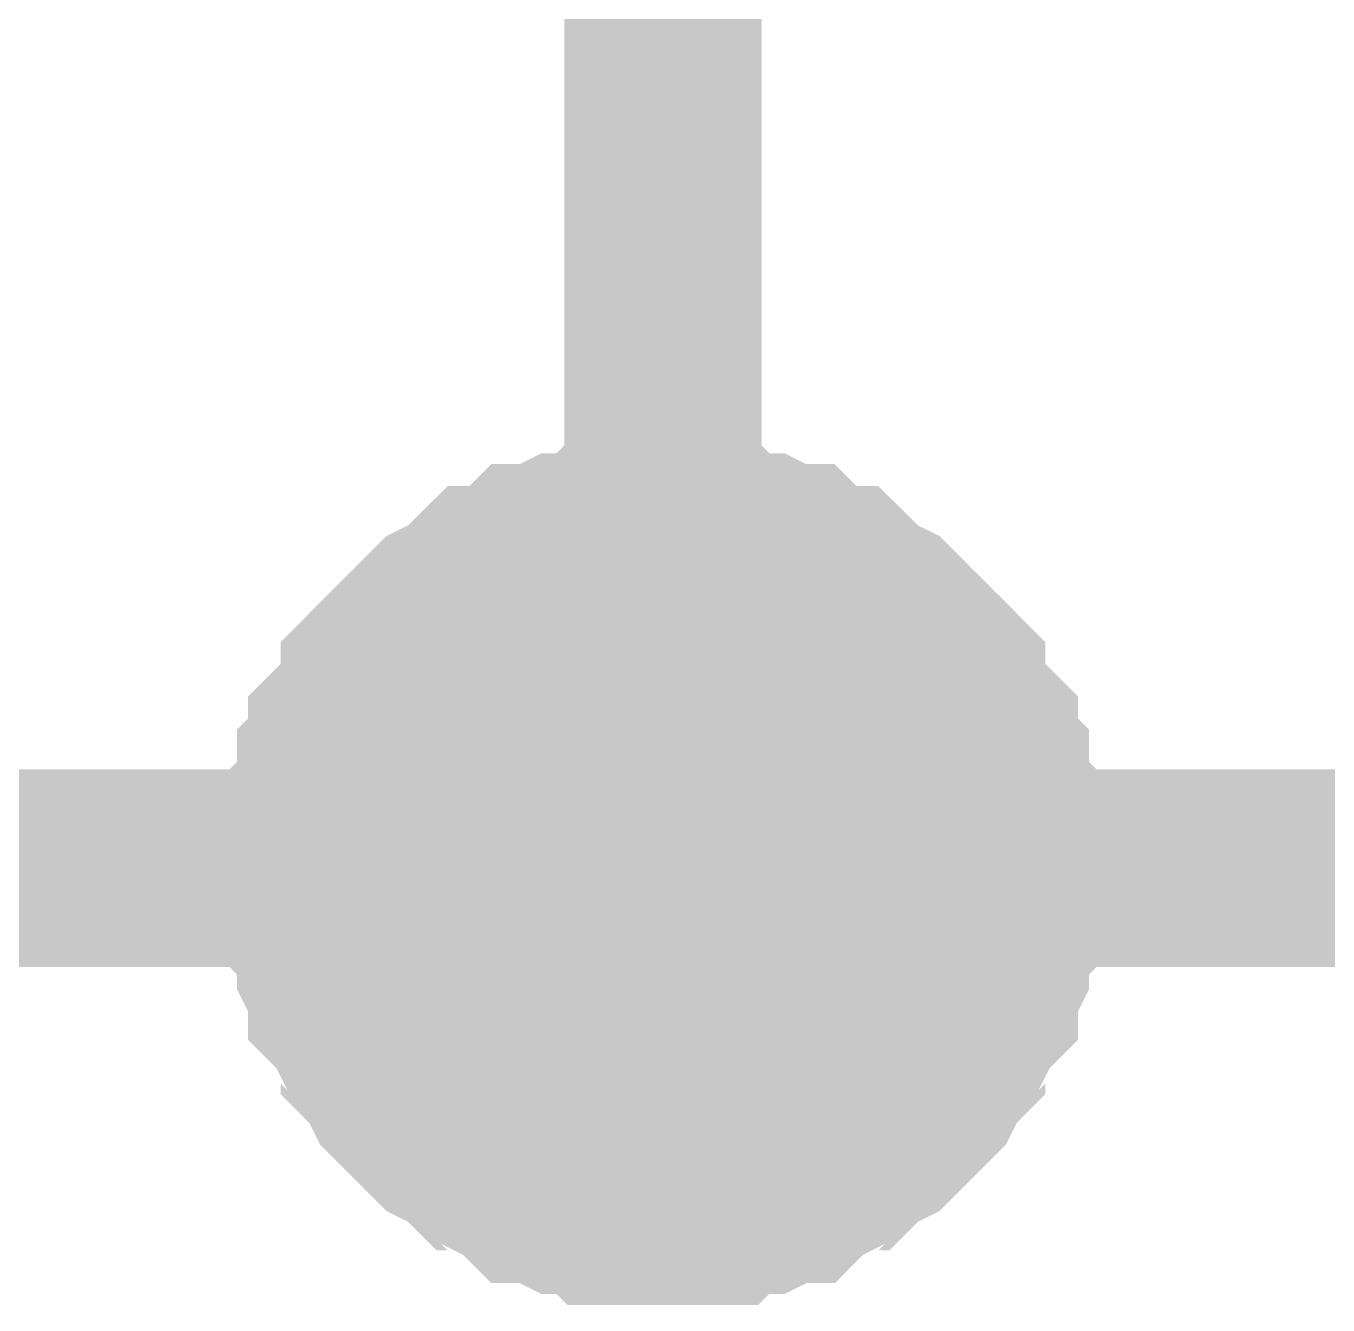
# Model space of a CAD drawing. Header units: millimetres. Extents: x -2024 to 917, y -725 to 13.
# Drawn here: x 588.557 to 590.533, y -616.95 to -615.008 of the extents above; entities that cross this region are included whole.
import ezdxf

# ---------------------------------------------------------------- set-up
doc = ezdxf.new("R2010")
doc.units = ezdxf.units.MM
doc.layers.add('Sheet', color=255, linetype='Continuous')

msp = doc.modelspace()

# ---------------------------------------------------------------- linework, layer by layer
at = {"layer": 'Sheet'}
for points, const_width in [([(582.0256, -608.7855), (589.5233, -608.7855), (589.5233, -611.2859), (589.5233, -613.7863), (589.5233, -616.2867), (582.0256, -616.2867)], 0.2997), ([(589.0102, -616.2867), (589.0102, -616.2536), (589.0102, -616.237), (589.0102, -616.2039), (589.0268, -616.1873), (589.0268, -616.1542), (589.0268, -616.1377), (589.0433, -616.1211), (589.0433, -616.088), (589.0599, -616.0714), (589.0764, -616.0549), (589.093, -616.0218), (589.093, -616.0052), (589.1095, -615.9886), (589.1261, -615.9721), (589.1426, -615.9555), (589.1592, -615.939), (589.1757, -615.9224), (589.1923, -615.9058), (589.2254, -615.8893), (589.2419, -615.8727), (589.2585, -615.8562), (589.275, -615.8562), (589.3081, -615.8396), (589.3247, -615.8231), (589.3412, -615.8231), (589.3743, -615.8065), (589.3909, -615.8065), (589.424, -615.8065), (589.4405, -615.7899), (589.4736, -615.7899), (589.4902, -615.7899), (589.5233, -615.7899)], 0.2997), ([(589.0102, -616.2867), (589.0102, -616.2536), (589.0102, -616.237), (589.0102, -616.2039), (589.0268, -616.1873), (589.0268, -616.1542), (589.0268, -616.1377), (589.0433, -616.1211), (589.0433, -616.088), (589.0599, -616.0714), (589.0764, -616.0549), (589.093, -616.0218), (589.093, -616.0052), (589.1095, -615.9886), (589.1261, -615.9721), (589.1426, -615.9555), (589.1592, -615.939), (589.1757, -615.9224), (589.1923, -615.9058), (589.2254, -615.8893), (589.2419, -615.8727), (589.2585, -615.8562), (589.275, -615.8562), (589.3081, -615.8396), (589.3247, -615.8231), (589.3412, -615.8231), (589.3743, -615.8065), (589.3909, -615.8065), (589.424, -615.8065), (589.4405, -615.7899), (589.4736, -615.7899), (589.4902, -615.7899), (589.5233, -615.7899)], 0.2997), ([(589.0102, -616.2867), (589.0102, -616.2536), (589.0102, -616.237), (589.0102, -616.2039), (589.0268, -616.1873), (589.0268, -616.1542), (589.0268, -616.1377), (589.0433, -616.1211), (589.0433, -616.088), (589.0599, -616.0714), (589.0764, -616.0549), (589.093, -616.0218), (589.093, -616.0052), (589.1095, -615.9886), (589.1261, -615.9721), (589.1426, -615.9555), (589.1592, -615.939), (589.1757, -615.9224), (589.1923, -615.9058), (589.2254, -615.8893), (589.2419, -615.8727), (589.2585, -615.8562), (589.275, -615.8562), (589.3081, -615.8396), (589.3247, -615.8231), (589.3412, -615.8231), (589.3743, -615.8065), (589.3909, -615.8065), (589.424, -615.8065), (589.4405, -615.7899), (589.4736, -615.7899), (589.4902, -615.7899), (589.5233, -615.7899)], 0.2997), ([(589.0102, -616.2867), (589.0102, -616.2536), (589.0102, -616.237), (589.0102, -616.2039), (589.0268, -616.1873), (589.0268, -616.1542), (589.0268, -616.1377), (589.0433, -616.1211), (589.0433, -616.088), (589.0599, -616.0714), (589.0764, -616.0549), (589.093, -616.0218), (589.093, -616.0052), (589.1095, -615.9886), (589.1261, -615.9721), (589.1426, -615.9555), (589.1592, -615.939), (589.1757, -615.9224), (589.1923, -615.9058), (589.2254, -615.8893), (589.2419, -615.8727), (589.2585, -615.8562), (589.275, -615.8562), (589.3081, -615.8396), (589.3247, -615.8231), (589.3412, -615.8231), (589.3743, -615.8065), (589.3909, -615.8065), (589.424, -615.8065), (589.4405, -615.7899), (589.4736, -615.7899), (589.4902, -615.7899), (589.5233, -615.7899)], 0.2997), ([(589.5233, -615.7899), (589.5233, -615.7899)], 0.2997), ([(589.5233, -615.7899), (589.5564, -615.7899), (589.5729, -615.7899), (589.606, -615.7899), (589.6226, -615.8065), (589.6557, -615.8065), (589.6722, -615.8065), (589.7053, -615.8231), (589.7219, -615.8231), (589.7384, -615.8396), (589.7716, -615.8562), (589.7881, -615.8562), (589.8047, -615.8727), (589.8212, -615.8893), (589.8543, -615.9058), (589.8709, -615.9224), (589.8874, -615.939), (589.904, -615.9555), (589.9205, -615.9721), (589.9371, -615.9886), (589.9536, -616.0052), (589.9536, -616.0218), (589.9702, -616.0549), (589.9867, -616.0714), (590.0033, -616.088), (590.0033, -616.1211), (590.0198, -616.1377), (590.0198, -616.1542), (590.0198, -616.1873), (590.0364, -616.2039), (590.0364, -616.237), (590.0364, -616.2536), (590.0364, -616.2867)], 0.2997), ([(589.5233, -615.7899), (589.5233, -615.7899)], 0.2997), ([(589.5233, -615.7899), (589.5564, -615.7899), (589.5729, -615.7899), (589.606, -615.7899), (589.6226, -615.8065), (589.6557, -615.8065), (589.6722, -615.8065), (589.7053, -615.8231), (589.7219, -615.8231), (589.7384, -615.8396), (589.7716, -615.8562), (589.7881, -615.8562), (589.8047, -615.8727), (589.8212, -615.8893), (589.8543, -615.9058), (589.8709, -615.9224), (589.8874, -615.939), (589.904, -615.9555), (589.9205, -615.9721), (589.9371, -615.9886), (589.9536, -616.0052), (589.9536, -616.0218), (589.9702, -616.0549), (589.9867, -616.0714), (590.0033, -616.088), (590.0033, -616.1211), (590.0198, -616.1377), (590.0198, -616.1542), (590.0198, -616.1873), (590.0364, -616.2039), (590.0364, -616.237), (590.0364, -616.2536), (590.0364, -616.2867)], 0.2997), ([(589.5233, -615.7899), (589.5233, -615.7899)], 0.2997), ([(589.5233, -615.7899), (589.5564, -615.7899), (589.5729, -615.7899), (589.606, -615.7899), (589.6226, -615.8065), (589.6557, -615.8065), (589.6722, -615.8065), (589.7053, -615.8231), (589.7219, -615.8231), (589.7384, -615.8396), (589.7716, -615.8562), (589.7881, -615.8562), (589.8047, -615.8727), (589.8212, -615.8893), (589.8543, -615.9058), (589.8709, -615.9224), (589.8874, -615.939), (589.904, -615.9555), (589.9205, -615.9721), (589.9371, -615.9886), (589.9536, -616.0052), (589.9536, -616.0218), (589.9702, -616.0549), (589.9867, -616.0714), (590.0033, -616.088), (590.0033, -616.1211), (590.0198, -616.1377), (590.0198, -616.1542), (590.0198, -616.1873), (590.0364, -616.2039), (590.0364, -616.237), (590.0364, -616.2536), (590.0364, -616.2867)], 0.2997), ([(589.5233, -615.7899), (589.5233, -615.7899)], 0.2997), ([(589.5233, -615.7899), (589.5564, -615.7899), (589.5729, -615.7899), (589.606, -615.7899), (589.6226, -615.8065), (589.6557, -615.8065), (589.6722, -615.8065), (589.7053, -615.8231), (589.7219, -615.8231), (589.7384, -615.8396), (589.7716, -615.8562), (589.7881, -615.8562), (589.8047, -615.8727), (589.8212, -615.8893), (589.8543, -615.9058), (589.8709, -615.9224), (589.8874, -615.939), (589.904, -615.9555), (589.9205, -615.9721), (589.9371, -615.9886), (589.9536, -616.0052), (589.9536, -616.0218), (589.9702, -616.0549), (589.9867, -616.0714), (590.0033, -616.088), (590.0033, -616.1211), (590.0198, -616.1377), (590.0198, -616.1542), (590.0198, -616.1873), (590.0364, -616.2039), (590.0364, -616.237), (590.0364, -616.2536), (590.0364, -616.2867)], 0.2997), ([(589.0102, -616.2867), (589.0102, -616.2536), (589.0102, -616.237), (589.0102, -616.2039), (589.0268, -616.1873), (589.0268, -616.1542), (589.0268, -616.1377), (589.0433, -616.1211), (589.0433, -616.088), (589.0599, -616.0714), (589.0764, -616.0549), (589.093, -616.0218), (589.093, -616.0052), (589.1095, -615.9886), (589.1261, -615.9721), (589.1426, -615.9555), (589.1592, -615.939), (589.1757, -615.9224), (589.1923, -615.9058), (589.2254, -615.8893), (589.2419, -615.8727), (589.2585, -615.8562), (589.275, -615.8562), (589.3081, -615.8396), (589.3247, -615.8231), (589.3412, -615.8231), (589.3743, -615.8065), (589.3909, -615.8065), (589.424, -615.8065), (589.4405, -615.7899), (589.4736, -615.7899), (589.4902, -615.7899), (589.5233, -615.7899)], 0.0991), ([(589.0102, -616.2867), (589.0102, -616.2536), (589.0102, -616.237), (589.0102, -616.2039), (589.0268, -616.1873), (589.0268, -616.1542), (589.0268, -616.1377), (589.0433, -616.1211), (589.0433, -616.088), (589.0599, -616.0714), (589.0764, -616.0549), (589.093, -616.0218), (589.093, -616.0052), (589.1095, -615.9886), (589.1261, -615.9721), (589.1426, -615.9555), (589.1592, -615.939), (589.1757, -615.9224), (589.1923, -615.9058), (589.2254, -615.8893), (589.2419, -615.8727), (589.2585, -615.8562), (589.275, -615.8562), (589.3081, -615.8396), (589.3247, -615.8231), (589.3412, -615.8231), (589.3743, -615.8065), (589.3909, -615.8065), (589.424, -615.8065), (589.4405, -615.7899), (589.4736, -615.7899), (589.4902, -615.7899), (589.5233, -615.7899)], 0.0991), ([(589.0102, -616.2867), (589.0102, -616.2536), (589.0102, -616.237), (589.0102, -616.2039), (589.0268, -616.1873), (589.0268, -616.1542), (589.0268, -616.1377), (589.0433, -616.1211), (589.0433, -616.088), (589.0599, -616.0714), (589.0764, -616.0549), (589.093, -616.0218), (589.093, -616.0052), (589.1095, -615.9886), (589.1261, -615.9721), (589.1426, -615.9555), (589.1592, -615.939), (589.1757, -615.9224), (589.1923, -615.9058), (589.2254, -615.8893), (589.2419, -615.8727), (589.2585, -615.8562), (589.275, -615.8562), (589.3081, -615.8396), (589.3247, -615.8231), (589.3412, -615.8231), (589.3743, -615.8065), (589.3909, -615.8065), (589.424, -615.8065), (589.4405, -615.7899), (589.4736, -615.7899), (589.4902, -615.7899), (589.5233, -615.7899)], 0.0991), ([(589.0102, -616.2867), (589.0102, -616.2536), (589.0102, -616.237), (589.0102, -616.2039), (589.0268, -616.1873), (589.0268, -616.1542), (589.0268, -616.1377), (589.0433, -616.1211), (589.0433, -616.088), (589.0599, -616.0714), (589.0764, -616.0549), (589.093, -616.0218), (589.093, -616.0052), (589.1095, -615.9886), (589.1261, -615.9721), (589.1426, -615.9555), (589.1592, -615.939), (589.1757, -615.9224), (589.1923, -615.9058), (589.2254, -615.8893), (589.2419, -615.8727), (589.2585, -615.8562), (589.275, -615.8562), (589.3081, -615.8396), (589.3247, -615.8231), (589.3412, -615.8231), (589.3743, -615.8065), (589.3909, -615.8065), (589.424, -615.8065), (589.4405, -615.7899), (589.4736, -615.7899), (589.4902, -615.7899), (589.5233, -615.7899)], 0.0991), ([(589.5233, -615.7899), (589.5233, -615.7899)], 0.0991), ([(589.5233, -615.7899), (589.5564, -615.7899), (589.5729, -615.7899), (589.606, -615.7899), (589.6226, -615.8065), (589.6557, -615.8065), (589.6722, -615.8065), (589.7053, -615.8231), (589.7219, -615.8231), (589.7384, -615.8396), (589.7716, -615.8562), (589.7881, -615.8562), (589.8047, -615.8727), (589.8212, -615.8893), (589.8543, -615.9058), (589.8709, -615.9224), (589.8874, -615.939), (589.904, -615.9555), (589.9205, -615.9721), (589.9371, -615.9886), (589.9536, -616.0052), (589.9536, -616.0218), (589.9702, -616.0549), (589.9867, -616.0714), (590.0033, -616.088), (590.0033, -616.1211), (590.0198, -616.1377), (590.0198, -616.1542), (590.0198, -616.1873), (590.0364, -616.2039), (590.0364, -616.237), (590.0364, -616.2536), (590.0364, -616.2867)], 0.0991), ([(589.5233, -615.7899), (589.5233, -615.7899)], 0.0991), ([(589.5233, -615.7899), (589.5564, -615.7899), (589.5729, -615.7899), (589.606, -615.7899), (589.6226, -615.8065), (589.6557, -615.8065), (589.6722, -615.8065), (589.7053, -615.8231), (589.7219, -615.8231), (589.7384, -615.8396), (589.7716, -615.8562), (589.7881, -615.8562), (589.8047, -615.8727), (589.8212, -615.8893), (589.8543, -615.9058), (589.8709, -615.9224), (589.8874, -615.939), (589.904, -615.9555), (589.9205, -615.9721), (589.9371, -615.9886), (589.9536, -616.0052), (589.9536, -616.0218), (589.9702, -616.0549), (589.9867, -616.0714), (590.0033, -616.088), (590.0033, -616.1211), (590.0198, -616.1377), (590.0198, -616.1542), (590.0198, -616.1873), (590.0364, -616.2039), (590.0364, -616.237), (590.0364, -616.2536), (590.0364, -616.2867)], 0.0991), ([(589.5233, -615.7899), (589.5233, -615.7899)], 0.0991), ([(589.5233, -615.7899), (589.5564, -615.7899), (589.5729, -615.7899), (589.606, -615.7899), (589.6226, -615.8065), (589.6557, -615.8065), (589.6722, -615.8065), (589.7053, -615.8231), (589.7219, -615.8231), (589.7384, -615.8396), (589.7716, -615.8562), (589.7881, -615.8562), (589.8047, -615.8727), (589.8212, -615.8893), (589.8543, -615.9058), (589.8709, -615.9224), (589.8874, -615.939), (589.904, -615.9555), (589.9205, -615.9721), (589.9371, -615.9886), (589.9536, -616.0052), (589.9536, -616.0218), (589.9702, -616.0549), (589.9867, -616.0714), (590.0033, -616.088), (590.0033, -616.1211), (590.0198, -616.1377), (590.0198, -616.1542), (590.0198, -616.1873), (590.0364, -616.2039), (590.0364, -616.237), (590.0364, -616.2536), (590.0364, -616.2867)], 0.0991), ([(589.5233, -615.7899), (589.5233, -615.7899)], 0.0991), ([(589.5233, -615.7899), (589.5564, -615.7899), (589.5729, -615.7899), (589.606, -615.7899), (589.6226, -615.8065), (589.6557, -615.8065), (589.6722, -615.8065), (589.7053, -615.8231), (589.7219, -615.8231), (589.7384, -615.8396), (589.7716, -615.8562), (589.7881, -615.8562), (589.8047, -615.8727), (589.8212, -615.8893), (589.8543, -615.9058), (589.8709, -615.9224), (589.8874, -615.939), (589.904, -615.9555), (589.9205, -615.9721), (589.9371, -615.9886), (589.9536, -616.0052), (589.9536, -616.0218), (589.9702, -616.0549), (589.9867, -616.0714), (590.0033, -616.088), (590.0033, -616.1211), (590.0198, -616.1377), (590.0198, -616.1542), (590.0198, -616.1873), (590.0364, -616.2039), (590.0364, -616.237), (590.0364, -616.2536), (590.0364, -616.2867)], 0.0991), ([(589.5233, -616.8), (589.4902, -616.8), (589.4736, -616.8), (589.4405, -616.8), (589.424, -616.7835), (589.3909, -616.7835), (589.3743, -616.7835), (589.3412, -616.7669), (589.3247, -616.7669), (589.3081, -616.7503), (589.275, -616.7338), (589.2585, -616.7172), (589.2419, -616.7172), (589.2254, -616.7007), (589.1923, -616.6841), (589.1757, -616.6676), (589.1592, -616.651), (589.1426, -616.6344), (589.1261, -616.6179), (589.1095, -616.5848), (589.093, -616.5682), (589.093, -616.5516), (589.0764, -616.5351), (589.0599, -616.502), (589.0433, -616.4854), (589.0433, -616.4688), (589.0268, -616.4357), (589.0268, -616.4192), (589.0268, -616.3861), (589.0102, -616.3695), (589.0102, -616.3364), (589.0102, -616.3198), (589.0102, -616.2867)], 0.2997), ([(589.0102, -616.2867), (589.0102, -616.2867)], 0.2997), ([(589.5233, -616.8), (589.4902, -616.8), (589.4736, -616.8), (589.4405, -616.8), (589.424, -616.7835), (589.3909, -616.7835), (589.3743, -616.7835), (589.3412, -616.7669), (589.3247, -616.7669), (589.3081, -616.7503), (589.275, -616.7338), (589.2585, -616.7172), (589.2419, -616.7172), (589.2254, -616.7007), (589.1923, -616.6841), (589.1757, -616.6676), (589.1592, -616.651), (589.1426, -616.6344), (589.1261, -616.6179), (589.1095, -616.5848), (589.093, -616.5682), (589.093, -616.5516), (589.0764, -616.5351), (589.0599, -616.502), (589.0433, -616.4854), (589.0433, -616.4688), (589.0268, -616.4357), (589.0268, -616.4192), (589.0268, -616.3861), (589.0102, -616.3695), (589.0102, -616.3364), (589.0102, -616.3198), (589.0102, -616.2867)], 0.2997), ([(589.0102, -616.2867), (589.0102, -616.2867)], 0.2997), ([(589.5233, -616.8), (589.4902, -616.8), (589.4736, -616.8), (589.4405, -616.8), (589.424, -616.7835), (589.3909, -616.7835), (589.3743, -616.7835), (589.3412, -616.7669), (589.3247, -616.7669), (589.3081, -616.7503), (589.275, -616.7338), (589.2585, -616.7172), (589.2419, -616.7172), (589.2254, -616.7007), (589.1923, -616.6841), (589.1757, -616.6676), (589.1592, -616.651), (589.1426, -616.6344), (589.1261, -616.6179), (589.1095, -616.5848), (589.093, -616.5682), (589.093, -616.5516), (589.0764, -616.5351), (589.0599, -616.502), (589.0433, -616.4854), (589.0433, -616.4688), (589.0268, -616.4357), (589.0268, -616.4192), (589.0268, -616.3861), (589.0102, -616.3695), (589.0102, -616.3364), (589.0102, -616.3198), (589.0102, -616.2867)], 0.2997), ([(589.0102, -616.2867), (589.0102, -616.2867)], 0.2997), ([(589.5233, -616.8), (589.4902, -616.8), (589.4736, -616.8), (589.4405, -616.8), (589.424, -616.7835), (589.3909, -616.7835), (589.3743, -616.7835), (589.3412, -616.7669), (589.3247, -616.7669), (589.3081, -616.7503), (589.275, -616.7338), (589.2585, -616.7172), (589.2419, -616.7172), (589.2254, -616.7007), (589.1923, -616.6841), (589.1757, -616.6676), (589.1592, -616.651), (589.1426, -616.6344), (589.1261, -616.6179), (589.1095, -616.5848), (589.093, -616.5682), (589.093, -616.5516), (589.0764, -616.5351), (589.0599, -616.502), (589.0433, -616.4854), (589.0433, -616.4688), (589.0268, -616.4357), (589.0268, -616.4192), (589.0268, -616.3861), (589.0102, -616.3695), (589.0102, -616.3364), (589.0102, -616.3198), (589.0102, -616.2867)], 0.2997), ([(589.0102, -616.2867), (589.0102, -616.2867)], 0.2997), ([(589.5233, -616.2867), (617.0146, -616.2867)], 0.2997), ([(590.0364, -616.2867), (590.0364, -616.3198), (590.0364, -616.3364), (590.0364, -616.3695), (590.0198, -616.3861), (590.0198, -616.4192), (590.0198, -616.4357), (590.0033, -616.4688), (590.0033, -616.4854), (589.9867, -616.502), (589.9702, -616.5351), (589.9536, -616.5516), (589.9536, -616.5682), (589.9371, -616.5848), (589.9205, -616.6179), (589.904, -616.6344), (589.8874, -616.651), (589.8709, -616.6676), (589.8543, -616.6841), (589.8212, -616.7007), (589.8047, -616.7172), (589.7881, -616.7172), (589.7716, -616.7338), (589.7384, -616.7503), (589.7219, -616.7669), (589.7053, -616.7669), (589.6722, -616.7835), (589.6557, -616.7835), (589.6226, -616.7835), (589.606, -616.8), (589.5729, -616.8), (589.5564, -616.8), (589.5233, -616.8)], 0.2997), ([(590.0364, -616.2867), (590.0364, -616.3198), (590.0364, -616.3364), (590.0364, -616.3695), (590.0198, -616.3861), (590.0198, -616.4192), (590.0198, -616.4357), (590.0033, -616.4688), (590.0033, -616.4854), (589.9867, -616.502), (589.9702, -616.5351), (589.9536, -616.5516), (589.9536, -616.5682), (589.9371, -616.5848), (589.9205, -616.6179), (589.904, -616.6344), (589.8874, -616.651), (589.8709, -616.6676), (589.8543, -616.6841), (589.8212, -616.7007), (589.8047, -616.7172), (589.7881, -616.7172), (589.7716, -616.7338), (589.7384, -616.7503), (589.7219, -616.7669), (589.7053, -616.7669), (589.6722, -616.7835), (589.6557, -616.7835), (589.6226, -616.7835), (589.606, -616.8), (589.5729, -616.8), (589.5564, -616.8), (589.5233, -616.8)], 0.2997), ([(590.0364, -616.2867), (590.0364, -616.3198), (590.0364, -616.3364), (590.0364, -616.3695), (590.0198, -616.3861), (590.0198, -616.4192), (590.0198, -616.4357), (590.0033, -616.4688), (590.0033, -616.4854), (589.9867, -616.502), (589.9702, -616.5351), (589.9536, -616.5516), (589.9536, -616.5682), (589.9371, -616.5848), (589.9205, -616.6179), (589.904, -616.6344), (589.8874, -616.651), (589.8709, -616.6676), (589.8543, -616.6841), (589.8212, -616.7007), (589.8047, -616.7172), (589.7881, -616.7172), (589.7716, -616.7338), (589.7384, -616.7503), (589.7219, -616.7669), (589.7053, -616.7669), (589.6722, -616.7835), (589.6557, -616.7835), (589.6226, -616.7835), (589.606, -616.8), (589.5729, -616.8), (589.5564, -616.8), (589.5233, -616.8)], 0.2997), ([(590.0364, -616.2867), (590.0364, -616.3198), (590.0364, -616.3364), (590.0364, -616.3695), (590.0198, -616.3861), (590.0198, -616.4192), (590.0198, -616.4357), (590.0033, -616.4688), (590.0033, -616.4854), (589.9867, -616.502), (589.9702, -616.5351), (589.9536, -616.5516), (589.9536, -616.5682), (589.9371, -616.5848), (589.9205, -616.6179), (589.904, -616.6344), (589.8874, -616.651), (589.8709, -616.6676), (589.8543, -616.6841), (589.8212, -616.7007), (589.8047, -616.7172), (589.7881, -616.7172), (589.7716, -616.7338), (589.7384, -616.7503), (589.7219, -616.7669), (589.7053, -616.7669), (589.6722, -616.7835), (589.6557, -616.7835), (589.6226, -616.7835), (589.606, -616.8), (589.5729, -616.8), (589.5564, -616.8), (589.5233, -616.8)], 0.2997), ([(590.0364, -616.2867), (590.0364, -616.2867), (590.0364, -616.2867), (590.0364, -616.2867), (590.0364, -616.2867), (590.0364, -616.2867), (590.0364, -616.2867), (590.0364, -616.2867), (590.0364, -616.2867), (590.0364, -616.2867), (590.0364, -616.2867), (590.0364, -616.2867), (590.0364, -616.2867), (590.0364, -616.2867), (590.0364, -616.2867), (590.0364, -616.2867), (590.0364, -616.2867), (590.0364, -616.2867), (590.0364, -616.2867), (590.0364, -616.2867), (590.0364, -616.2867), (590.0364, -616.2867), (590.0364, -616.2867), (590.0364, -616.2867), (590.0364, -616.2867), (590.0364, -616.2867), (590.0364, -616.2867), (590.0364, -616.2867), (590.0364, -616.2867), (590.0364, -616.2867), (590.0364, -616.2867), (590.0364, -616.2867), (590.0364, -616.2867)], 0.2997), ([(590.0364, -616.2867), (590.0364, -616.2867)], 0.2997), ([(590.0364, -616.2867), (590.0364, -616.2867), (590.0364, -616.2867), (590.0364, -616.2867), (590.0364, -616.2867), (590.0364, -616.2867), (590.0364, -616.2867), (590.0364, -616.2867), (590.0364, -616.2867), (590.0364, -616.2867), (590.0364, -616.2867), (590.0364, -616.2867), (590.0364, -616.2867), (590.0364, -616.2867), (590.0364, -616.2867), (590.0364, -616.2867), (590.0364, -616.2867), (590.0364, -616.2867), (590.0364, -616.2867), (590.0364, -616.2867), (590.0364, -616.2867), (590.0364, -616.2867), (590.0364, -616.2867), (590.0364, -616.2867), (590.0364, -616.2867), (590.0364, -616.2867), (590.0364, -616.2867), (590.0364, -616.2867), (590.0364, -616.2867), (590.0364, -616.2867), (590.0364, -616.2867), (590.0364, -616.2867), (590.0364, -616.2867)], 0.2997), ([(590.0364, -616.2867), (590.0364, -616.2867)], 0.2997), ([(590.0364, -616.2867), (590.0364, -616.2867), (590.0364, -616.2867), (590.0364, -616.2867), (590.0364, -616.2867), (590.0364, -616.2867), (590.0364, -616.2867), (590.0364, -616.2867), (590.0364, -616.2867), (590.0364, -616.2867), (590.0364, -616.2867), (590.0364, -616.2867), (590.0364, -616.2867), (590.0364, -616.2867), (590.0364, -616.2867), (590.0364, -616.2867), (590.0364, -616.2867), (590.0364, -616.2867), (590.0364, -616.2867), (590.0364, -616.2867), (590.0364, -616.2867), (590.0364, -616.2867), (590.0364, -616.2867), (590.0364, -616.2867), (590.0364, -616.2867), (590.0364, -616.2867), (590.0364, -616.2867), (590.0364, -616.2867), (590.0364, -616.2867), (590.0364, -616.2867), (590.0364, -616.2867), (590.0364, -616.2867), (590.0364, -616.2867)], 0.2997), ([(590.0364, -616.2867), (590.0364, -616.2867)], 0.2997), ([(590.0364, -616.2867), (590.0364, -616.2867), (590.0364, -616.2867), (590.0364, -616.2867), (590.0364, -616.2867), (590.0364, -616.2867), (590.0364, -616.2867), (590.0364, -616.2867), (590.0364, -616.2867), (590.0364, -616.2867), (590.0364, -616.2867), (590.0364, -616.2867), (590.0364, -616.2867), (590.0364, -616.2867), (590.0364, -616.2867), (590.0364, -616.2867), (590.0364, -616.2867), (590.0364, -616.2867), (590.0364, -616.2867), (590.0364, -616.2867), (590.0364, -616.2867), (590.0364, -616.2867), (590.0364, -616.2867), (590.0364, -616.2867), (590.0364, -616.2867), (590.0364, -616.2867), (590.0364, -616.2867), (590.0364, -616.2867), (590.0364, -616.2867), (590.0364, -616.2867), (590.0364, -616.2867), (590.0364, -616.2867), (590.0364, -616.2867)], 0.2997), ([(590.0364, -616.2867), (590.0364, -616.2867)], 0.2997), ([(589.5233, -616.8), (589.4902, -616.8), (589.4736, -616.8), (589.4405, -616.8), (589.424, -616.7835), (589.3909, -616.7835), (589.3743, -616.7835), (589.3412, -616.7669), (589.3247, -616.7669), (589.3081, -616.7503), (589.275, -616.7338), (589.2585, -616.7172), (589.2419, -616.7172), (589.2254, -616.7007), (589.1923, -616.6841), (589.1757, -616.6676), (589.1592, -616.651), (589.1426, -616.6344), (589.1261, -616.6179), (589.1095, -616.5848), (589.093, -616.5682), (589.093, -616.5516), (589.0764, -616.5351), (589.0599, -616.502), (589.0433, -616.4854), (589.0433, -616.4688), (589.0268, -616.4357), (589.0268, -616.4192), (589.0268, -616.3861), (589.0102, -616.3695), (589.0102, -616.3364), (589.0102, -616.3198), (589.0102, -616.2867)], 0.0991), ([(589.0102, -616.2867), (589.0102, -616.2867)], 0.0991), ([(589.5233, -616.8), (589.4902, -616.8), (589.4736, -616.8), (589.4405, -616.8), (589.424, -616.7835), (589.3909, -616.7835), (589.3743, -616.7835), (589.3412, -616.7669), (589.3247, -616.7669), (589.3081, -616.7503), (589.275, -616.7338), (589.2585, -616.7172), (589.2419, -616.7172), (589.2254, -616.7007), (589.1923, -616.6841), (589.1757, -616.6676), (589.1592, -616.651), (589.1426, -616.6344), (589.1261, -616.6179), (589.1095, -616.5848), (589.093, -616.5682), (589.093, -616.5516), (589.0764, -616.5351), (589.0599, -616.502), (589.0433, -616.4854), (589.0433, -616.4688), (589.0268, -616.4357), (589.0268, -616.4192), (589.0268, -616.3861), (589.0102, -616.3695), (589.0102, -616.3364), (589.0102, -616.3198), (589.0102, -616.2867)], 0.0991), ([(589.0102, -616.2867), (589.0102, -616.2867)], 0.0991), ([(589.5233, -616.8), (589.4902, -616.8), (589.4736, -616.8), (589.4405, -616.8), (589.424, -616.7835), (589.3909, -616.7835), (589.3743, -616.7835), (589.3412, -616.7669), (589.3247, -616.7669), (589.3081, -616.7503), (589.275, -616.7338), (589.2585, -616.7172), (589.2419, -616.7172), (589.2254, -616.7007), (589.1923, -616.6841), (589.1757, -616.6676), (589.1592, -616.651), (589.1426, -616.6344), (589.1261, -616.6179), (589.1095, -616.5848), (589.093, -616.5682), (589.093, -616.5516), (589.0764, -616.5351), (589.0599, -616.502), (589.0433, -616.4854), (589.0433, -616.4688), (589.0268, -616.4357), (589.0268, -616.4192), (589.0268, -616.3861), (589.0102, -616.3695), (589.0102, -616.3364), (589.0102, -616.3198), (589.0102, -616.2867)], 0.0991), ([(589.0102, -616.2867), (589.0102, -616.2867)], 0.0991), ([(589.5233, -616.8), (589.4902, -616.8), (589.4736, -616.8), (589.4405, -616.8), (589.424, -616.7835), (589.3909, -616.7835), (589.3743, -616.7835), (589.3412, -616.7669), (589.3247, -616.7669), (589.3081, -616.7503), (589.275, -616.7338), (589.2585, -616.7172), (589.2419, -616.7172), (589.2254, -616.7007), (589.1923, -616.6841), (589.1757, -616.6676), (589.1592, -616.651), (589.1426, -616.6344), (589.1261, -616.6179), (589.1095, -616.5848), (589.093, -616.5682), (589.093, -616.5516), (589.0764, -616.5351), (589.0599, -616.502), (589.0433, -616.4854), (589.0433, -616.4688), (589.0268, -616.4357), (589.0268, -616.4192), (589.0268, -616.3861), (589.0102, -616.3695), (589.0102, -616.3364), (589.0102, -616.3198), (589.0102, -616.2867)], 0.0991), ([(589.0102, -616.2867), (589.0102, -616.2867)], 0.0991), ([(590.0364, -616.2867), (590.0364, -616.3198), (590.0364, -616.3364), (590.0364, -616.3695), (590.0198, -616.3861), (590.0198, -616.4192), (590.0198, -616.4357), (590.0033, -616.4688), (590.0033, -616.4854), (589.9867, -616.502), (589.9702, -616.5351), (589.9536, -616.5516), (589.9536, -616.5682), (589.9371, -616.5848), (589.9205, -616.6179), (589.904, -616.6344), (589.8874, -616.651), (589.8709, -616.6676), (589.8543, -616.6841), (589.8212, -616.7007), (589.8047, -616.7172), (589.7881, -616.7172), (589.7716, -616.7338), (589.7384, -616.7503), (589.7219, -616.7669), (589.7053, -616.7669), (589.6722, -616.7835), (589.6557, -616.7835), (589.6226, -616.7835), (589.606, -616.8), (589.5729, -616.8), (589.5564, -616.8), (589.5233, -616.8)], 0.0991), ([(590.0364, -616.2867), (590.0364, -616.3198), (590.0364, -616.3364), (590.0364, -616.3695), (590.0198, -616.3861), (590.0198, -616.4192), (590.0198, -616.4357), (590.0033, -616.4688), (590.0033, -616.4854), (589.9867, -616.502), (589.9702, -616.5351), (589.9536, -616.5516), (589.9536, -616.5682), (589.9371, -616.5848), (589.9205, -616.6179), (589.904, -616.6344), (589.8874, -616.651), (589.8709, -616.6676), (589.8543, -616.6841), (589.8212, -616.7007), (589.8047, -616.7172), (589.7881, -616.7172), (589.7716, -616.7338), (589.7384, -616.7503), (589.7219, -616.7669), (589.7053, -616.7669), (589.6722, -616.7835), (589.6557, -616.7835), (589.6226, -616.7835), (589.606, -616.8), (589.5729, -616.8), (589.5564, -616.8), (589.5233, -616.8)], 0.0991), ([(590.0364, -616.2867), (590.0364, -616.3198), (590.0364, -616.3364), (590.0364, -616.3695), (590.0198, -616.3861), (590.0198, -616.4192), (590.0198, -616.4357), (590.0033, -616.4688), (590.0033, -616.4854), (589.9867, -616.502), (589.9702, -616.5351), (589.9536, -616.5516), (589.9536, -616.5682), (589.9371, -616.5848), (589.9205, -616.6179), (589.904, -616.6344), (589.8874, -616.651), (589.8709, -616.6676), (589.8543, -616.6841), (589.8212, -616.7007), (589.8047, -616.7172), (589.7881, -616.7172), (589.7716, -616.7338), (589.7384, -616.7503), (589.7219, -616.7669), (589.7053, -616.7669), (589.6722, -616.7835), (589.6557, -616.7835), (589.6226, -616.7835), (589.606, -616.8), (589.5729, -616.8), (589.5564, -616.8), (589.5233, -616.8)], 0.0991), ([(590.0364, -616.2867), (590.0364, -616.3198), (590.0364, -616.3364), (590.0364, -616.3695), (590.0198, -616.3861), (590.0198, -616.4192), (590.0198, -616.4357), (590.0033, -616.4688), (590.0033, -616.4854), (589.9867, -616.502), (589.9702, -616.5351), (589.9536, -616.5516), (589.9536, -616.5682), (589.9371, -616.5848), (589.9205, -616.6179), (589.904, -616.6344), (589.8874, -616.651), (589.8709, -616.6676), (589.8543, -616.6841), (589.8212, -616.7007), (589.8047, -616.7172), (589.7881, -616.7172), (589.7716, -616.7338), (589.7384, -616.7503), (589.7219, -616.7669), (589.7053, -616.7669), (589.6722, -616.7835), (589.6557, -616.7835), (589.6226, -616.7835), (589.606, -616.8), (589.5729, -616.8), (589.5564, -616.8), (589.5233, -616.8)], 0.0991), ([(590.0364, -616.2867), (590.0364, -616.2867), (590.0364, -616.2867), (590.0364, -616.2867), (590.0364, -616.2867), (590.0364, -616.2867), (590.0364, -616.2867), (590.0364, -616.2867), (590.0364, -616.2867), (590.0364, -616.2867), (590.0364, -616.2867), (590.0364, -616.2867), (590.0364, -616.2867), (590.0364, -616.2867), (590.0364, -616.2867), (590.0364, -616.2867), (590.0364, -616.2867), (590.0364, -616.2867), (590.0364, -616.2867), (590.0364, -616.2867), (590.0364, -616.2867), (590.0364, -616.2867), (590.0364, -616.2867), (590.0364, -616.2867), (590.0364, -616.2867), (590.0364, -616.2867), (590.0364, -616.2867), (590.0364, -616.2867), (590.0364, -616.2867), (590.0364, -616.2867), (590.0364, -616.2867), (590.0364, -616.2867), (590.0364, -616.2867)], 0.0991), ([(590.0364, -616.2867), (590.0364, -616.2867)], 0.0991), ([(590.0364, -616.2867), (590.0364, -616.2867), (590.0364, -616.2867), (590.0364, -616.2867), (590.0364, -616.2867), (590.0364, -616.2867), (590.0364, -616.2867), (590.0364, -616.2867), (590.0364, -616.2867), (590.0364, -616.2867), (590.0364, -616.2867), (590.0364, -616.2867), (590.0364, -616.2867), (590.0364, -616.2867), (590.0364, -616.2867), (590.0364, -616.2867), (590.0364, -616.2867), (590.0364, -616.2867), (590.0364, -616.2867), (590.0364, -616.2867), (590.0364, -616.2867), (590.0364, -616.2867), (590.0364, -616.2867), (590.0364, -616.2867), (590.0364, -616.2867), (590.0364, -616.2867), (590.0364, -616.2867), (590.0364, -616.2867), (590.0364, -616.2867), (590.0364, -616.2867), (590.0364, -616.2867), (590.0364, -616.2867), (590.0364, -616.2867)], 0.0991), ([(590.0364, -616.2867), (590.0364, -616.2867)], 0.0991), ([(590.0364, -616.2867), (590.0364, -616.2867), (590.0364, -616.2867), (590.0364, -616.2867), (590.0364, -616.2867), (590.0364, -616.2867), (590.0364, -616.2867), (590.0364, -616.2867), (590.0364, -616.2867), (590.0364, -616.2867), (590.0364, -616.2867), (590.0364, -616.2867), (590.0364, -616.2867), (590.0364, -616.2867), (590.0364, -616.2867), (590.0364, -616.2867), (590.0364, -616.2867), (590.0364, -616.2867), (590.0364, -616.2867), (590.0364, -616.2867), (590.0364, -616.2867), (590.0364, -616.2867), (590.0364, -616.2867), (590.0364, -616.2867), (590.0364, -616.2867), (590.0364, -616.2867), (590.0364, -616.2867), (590.0364, -616.2867), (590.0364, -616.2867), (590.0364, -616.2867), (590.0364, -616.2867), (590.0364, -616.2867), (590.0364, -616.2867)], 0.0991), ([(590.0364, -616.2867), (590.0364, -616.2867)], 0.0991), ([(590.0364, -616.2867), (590.0364, -616.2867), (590.0364, -616.2867), (590.0364, -616.2867), (590.0364, -616.2867), (590.0364, -616.2867), (590.0364, -616.2867), (590.0364, -616.2867), (590.0364, -616.2867), (590.0364, -616.2867), (590.0364, -616.2867), (590.0364, -616.2867), (590.0364, -616.2867), (590.0364, -616.2867), (590.0364, -616.2867), (590.0364, -616.2867), (590.0364, -616.2867), (590.0364, -616.2867), (590.0364, -616.2867), (590.0364, -616.2867), (590.0364, -616.2867), (590.0364, -616.2867), (590.0364, -616.2867), (590.0364, -616.2867), (590.0364, -616.2867), (590.0364, -616.2867), (590.0364, -616.2867), (590.0364, -616.2867), (590.0364, -616.2867), (590.0364, -616.2867), (590.0364, -616.2867), (590.0364, -616.2867), (590.0364, -616.2867)], 0.0991), ([(590.0364, -616.2867), (590.0364, -616.2867)], 0.0991)]:
    msp.add_lwpolyline(points, dxfattribs=dict(at, const_width=const_width))
at = {"layer": 'Sheet', "const_width": 0.508}
msp.add_lwpolyline([(589.3316, -616.2857, 1), (589.8396, -616.2857, 1)], format="xyb", close=True, dxfattribs=at)

doc.saveas('drawing.dxf')
